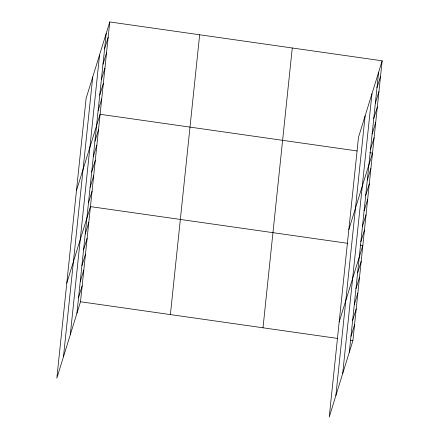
<?xml version="1.0" encoding="UTF-8"?>
<svg xmlns="http://www.w3.org/2000/svg" width="439" height="439" viewBox="0 0 439 439"><rect width="100%" height="100%" fill="white"/><g stroke="black" fill="none" stroke-linecap="round" stroke-linejoin="round"><path stroke-width="0.66" d="M63.468 356.781L92.739 76.973M70.295 334.721L99.565 54.913M76.924 313.309L106.194 33.507M109.766 21.95L86.11 98.38L56.84 378.188L80.502 301.758L109.766 21.95L382.16 60.812L352.89 340.62L329.234 417.05L358.498 137.242L382.16 60.812M170.392 314.582L199.657 34.774M263.005 327.796L292.27 47.988M335.857 395.638L365.127 115.836M342.689 373.584L371.954 93.776M349.312 352.171L378.583 72.364M104.581 48.894L108.159 37.337M102.973 64.281L106.551 52.729M101.365 79.673L104.937 68.116M99.752 95.06L103.33 83.509M98.144 110.452L101.722 98.896M76.452 190.718L100.108 114.288L357.187 150.961M94.923 141.232L98.501 129.675M93.315 156.619L96.893 145.068M91.707 172.011L95.279 160.454M90.094 187.398L93.672 175.841M88.486 202.785L92.064 191.234M66.794 283.056L90.45 206.621L347.529 243.299M85.215 234.031L88.793 222.48M83.558 249.89L87.136 238.333M81.901 265.743L85.479 254.192M80.244 281.602L83.816 270.045M78.581 297.455L82.159 285.899M376.975 87.756L380.547 76.199M375.361 103.143L378.939 91.592M373.754 118.535L377.331 106.979M372.146 133.922L375.718 122.371M370.532 149.315L374.11 137.758M348.84 229.581L372.502 153.145L369.836 152.767M367.311 180.089L370.889 168.538M365.703 195.481L369.281 183.925M364.096 210.868L367.673 199.317M362.482 226.261L366.06 214.704M360.874 241.648L364.452 230.096M339.182 321.913L362.844 245.483L360.178 245.105M357.609 272.893L361.182 261.337M355.947 288.747L359.525 277.196M354.289 304.606L357.867 293.049M352.632 320.459L356.21 308.908M350.975 336.318L354.547 324.761M80.502 301.758L337.575 338.431M350.229 340.236L352.89 340.62"/></g></svg>
